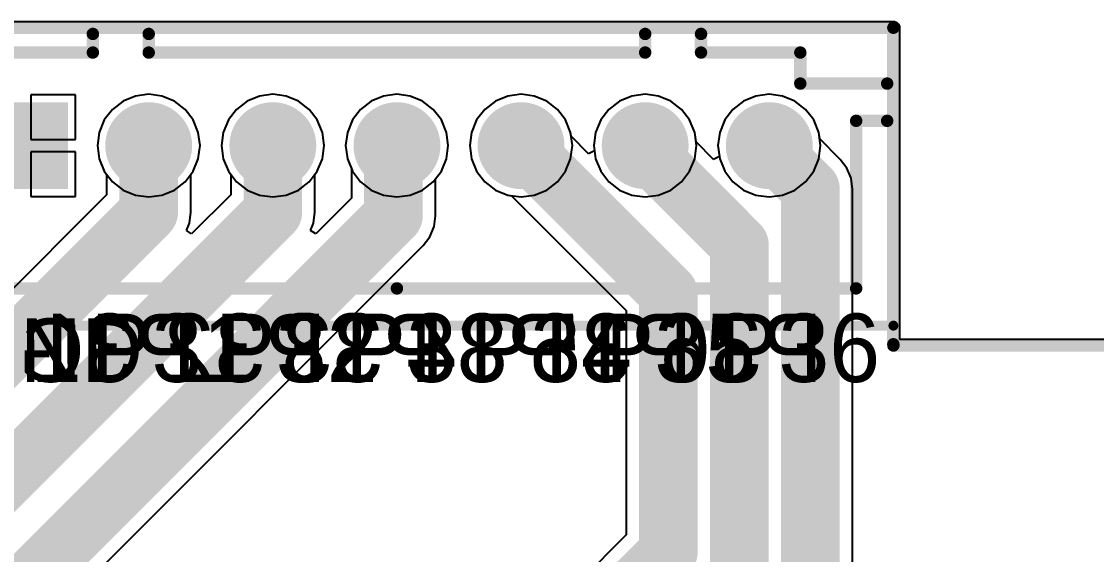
# Model space of a CAD drawing. Header units: millimetres. Extents: x -0.01 to 6.54, y 0.01 to 3.19.
# Drawn here: x 5.208 to 6.074, y 2.761 to 3.19 of the extents above; entities that cross this region are included whole.
import ezdxf

# ---------------------------------------------------------------- set-up
doc = ezdxf.new("R2010")
doc.units = ezdxf.units.MM
doc.header["$MEASUREMENT"] = 0
for name, color, linetype in [('BottomLayer', 5, 'Continuous'), ('BottomOverlay', 54, 'Continuous'), ('BottomSolder', 6, 'Continuous'), ('Mechanical1', 6, 'Continuous'), ('MultiLayer', 9, 'Continuous'), ('PadHoleLayer', 156, 'Continuous'), ('TopLayer', 1, 'Continuous'), ('TopOverlay', 2, 'Continuous'), ('TopSolder', 216, 'Continuous')]:
    doc.layers.add(name, color=color, linetype=linetype)

# ---------------------------------------------------------------- blocks, each defined once
blk = doc.blocks.new('HDR_7X1_2_54_3')
at = {"layer": 'BottomLayer', "const_width": 0.031}
for points in [[(-0.2155, 0, 1), (-0.1845, 0, 1)], [(-0.1155, 0, 1), (-0.0845, 0, 1)], [(-0.0155, 0, 1), (0.0155, 0, 1)], [(0.0845, 0, 1), (0.1155, 0, 1)], [(0.1845, 0, 1), (0.2155, 0, 1)], [(0.2845, 0, 1), (0.3155, 0, 1)]]:
    blk.add_lwpolyline(points, format="xyb", close=True, dxfattribs=at)
at = {"layer": 'BottomLayer'}
blk.add_solid([(-0.331, -0.031), (-0.269, -0.031), (-0.331, 0.031), (-0.269, 0.031)], dxfattribs=at)
at = {"layer": 'BottomSolder', "const_width": 0.035}
for points in [[(-0.2175, 0, 1), (-0.1825, 0, 1)], [(-0.1175, 0, 1), (-0.0825, 0, 1)], [(-0.0175, 0, 1), (0.0175, 0, 1)], [(0.0825, 0, 1), (0.1175, 0, 1)], [(0.1825, 0, 1), (0.2175, 0, 1)], [(0.2825, 0, 1), (0.3175, 0, 1)]]:
    blk.add_lwpolyline(points, format="xyb", close=True, dxfattribs=at)
at = {"layer": 'BottomSolder'}
blk.add_solid([(-0.335, -0.035), (-0.265, -0.035), (-0.335, 0.035), (-0.265, 0.035)], dxfattribs=at)
at = {"layer": 'MultiLayer', "const_width": 0.031}
for points in [[(-0.2155, 0, 1), (-0.1845, 0, 1)], [(-0.1155, 0, 1), (-0.0845, 0, 1)], [(-0.0155, 0, 1), (0.0155, 0, 1)], [(0.0845, 0, 1), (0.1155, 0, 1)], [(0.1845, 0, 1), (0.2155, 0, 1)], [(0.2845, 0, 1), (0.3155, 0, 1)]]:
    blk.add_lwpolyline(points, format="xyb", close=True, dxfattribs=at)
at = {"layer": 'MultiLayer'}
blk.add_solid([(-0.331, -0.031), (-0.269, -0.031), (-0.331, 0.031), (-0.269, 0.031)], dxfattribs=at)
at = {"layer": 'PadHoleLayer', "const_width": 0.0175}
for points in [[(-0.30875, 0, 1), (-0.29125, 0, 1)], [(-0.20875, 0, 1), (-0.19125, 0, 1)], [(-0.10875, 0, 1), (-0.09125, 0, 1)], [(-0.00875, 0, 1), (0.00875, 0, 1)], [(0.09125, 0, 1), (0.10875, 0, 1)], [(0.19125, 0, 1), (0.20875, 0, 1)], [(0.29125, 0, 1), (0.30875, 0, 1)]]:
    blk.add_lwpolyline(points, format="xyb", close=True, dxfattribs=at)
at = {"layer": 'TopLayer', "const_width": 0.031}
for points in [[(-0.2155, 0, 1), (-0.1845, 0, 1)], [(-0.1155, 0, 1), (-0.0845, 0, 1)], [(-0.0155, 0, 1), (0.0155, 0, 1)], [(0.0845, 0, 1), (0.1155, 0, 1)], [(0.1845, 0, 1), (0.2155, 0, 1)], [(0.2845, 0, 1), (0.3155, 0, 1)]]:
    blk.add_lwpolyline(points, format="xyb", close=True, dxfattribs=at)
at = {"layer": 'TopLayer'}
blk.add_solid([(-0.331, -0.031), (-0.269, -0.031), (-0.331, 0.031), (-0.269, 0.031)], dxfattribs=at)
at = {"layer": 'TopOverlay', "const_width": 0.008}
for points in [[(-0.4, 0.095), (0.4, 0.095)], [(-0.4, -0.145), (-0.4, 0.095)], [(0.4, -0.145), (0.4, 0.095)], [(-0.4, -0.145), (0.4, -0.145)]]:
    blk.add_lwpolyline(points, dxfattribs=at)
at = {"layer": 'TopOverlay', "const_width": 0.004}
for points in [[(-0.402, 0.095, 1), (-0.398, 0.095, 1)], [(-0.402, 0.095, 1), (-0.398, 0.095, 1)], [(0.398, 0.095, 1), (0.402, 0.095, 1)], [(0.398, 0.095, 1), (0.402, 0.095, 1)], [(-0.402, -0.145, 1), (-0.398, -0.145, 1)], [(-0.402, -0.145, 1), (-0.398, -0.145, 1)], [(0.398, -0.145, 1), (0.402, -0.145, 1)], [(0.398, -0.145, 1), (0.402, -0.145, 1)]]:
    blk.add_lwpolyline(points, format="xyb", close=True, dxfattribs=at)
at = {"layer": 'TopSolder', "const_width": 0.035}
for points in [[(-0.2175, 0, 1), (-0.1825, 0, 1)], [(-0.1175, 0, 1), (-0.0825, 0, 1)], [(-0.0175, 0, 1), (0.0175, 0, 1)], [(0.0825, 0, 1), (0.1175, 0, 1)], [(0.1825, 0, 1), (0.2175, 0, 1)], [(0.2825, 0, 1), (0.3175, 0, 1)]]:
    blk.add_lwpolyline(points, format="xyb", close=True, dxfattribs=at)
at = {"layer": 'TopSolder'}
blk.add_solid([(-0.335, -0.035), (-0.265, -0.035), (-0.335, 0.035), (-0.265, 0.035)], dxfattribs=at)

msp = doc.modelspace()

# ---------------------------------------------------------------- linework, layer by layer
at = {"layer": 'BottomLayer'}
for p, q in [((5.10905, 3.19042), (5.91097, 3.19042)), ((5.91097, 3.19042), (5.91281, 3.18966)), ((5.91281, 3.18966), (5.91422, 3.18825)), ((5.91422, 3.18825), (5.91499, 3.1864)), ((5.91499, 3.1864), (5.91499, 2.93441)), ((5.25101, 3.13141), (5.21501, 3.13141)), ((5.21501, 3.13141), (5.21501, 3.09541)), ((5.25101, 3.09541), (5.25101, 3.13141)), ((5.29931, 3.13035), (5.28933, 3.12622)), ((5.31001, 3.13176), (5.29931, 3.13035)), ((5.32071, 3.13035), (5.31001, 3.13176)), ((5.33069, 3.12622), (5.32071, 3.13035)), ((5.39931, 3.13035), (5.38933, 3.12622)), ((5.41001, 3.13176), (5.39931, 3.13035)), ((5.42072, 3.13035), (5.41001, 3.13176)), ((5.43069, 3.12622), (5.42072, 3.13035)), ((5.49931, 3.13035), (5.48933, 3.12622)), ((5.51001, 3.13176), (5.49931, 3.13035)), ((5.52072, 3.13035), (5.51001, 3.13176)), ((5.53069, 3.12622), (5.52072, 3.13035)), ((5.59931, 3.13035), (5.58933, 3.12622)), ((5.61001, 3.13176), (5.59931, 3.13035)), ((5.62071, 3.13035), (5.61001, 3.13176)), ((5.63069, 3.12622), (5.62071, 3.13035)), ((5.69931, 3.13035), (5.68933, 3.12622)), ((5.71001, 3.13176), (5.69931, 3.13035)), ((5.72072, 3.13035), (5.71001, 3.13176)), ((5.73069, 3.12622), (5.72072, 3.13035)), ((5.79931, 3.13035), (5.78933, 3.12622)), ((5.81001, 3.13176), (5.79931, 3.13035)), ((5.82071, 3.13035), (5.81001, 3.13176)), ((5.83069, 3.12622), (5.82071, 3.13035)), ((5.28077, 3.11965), (5.2742, 3.11108)), ((5.28933, 3.12622), (5.28077, 3.11965)), ((5.33925, 3.11965), (5.33069, 3.12622)), ((5.34583, 3.11108), (5.33925, 3.11965)), ((5.38077, 3.11965), (5.3742, 3.11108)), ((5.38933, 3.12622), (5.38077, 3.11965)), ((5.43925, 3.11965), (5.43069, 3.12622)), ((5.44583, 3.11108), (5.43925, 3.11965)), ((5.48077, 3.11965), (5.4742, 3.11108)), ((5.48933, 3.12622), (5.48077, 3.11965)), ((5.53925, 3.11965), (5.53069, 3.12622)), ((5.54583, 3.11108), (5.53925, 3.11965)), ((5.58077, 3.11965), (5.5742, 3.11108)), ((5.58933, 3.12622), (5.58077, 3.11965)), ((5.63925, 3.11965), (5.63069, 3.12622)), ((5.64583, 3.11108), (5.63925, 3.11965)), ((5.68077, 3.11965), (5.6742, 3.11108)), ((5.68933, 3.12622), (5.68077, 3.11965)), ((5.73925, 3.11965), (5.73069, 3.12622)), ((5.74583, 3.11108), (5.73925, 3.11965)), ((5.78077, 3.11965), (5.7742, 3.11108)), ((5.78933, 3.12622), (5.78077, 3.11965)), ((5.83925, 3.11965), (5.83069, 3.12622)), ((5.84583, 3.11108), (5.83925, 3.11965)), ((5.2742, 3.11108), (5.27007, 3.10111)), ((5.34996, 3.10111), (5.34583, 3.11108)), ((5.3742, 3.11108), (5.37007, 3.10111)), ((5.44996, 3.10111), (5.44583, 3.11108)), ((5.4742, 3.11108), (5.47007, 3.10111)), ((5.54996, 3.10111), (5.54583, 3.11108)), ((5.5742, 3.11108), (5.57007, 3.10111)), ((5.64996, 3.10111), (5.64583, 3.11108)), ((5.6742, 3.11108), (5.67007, 3.10111)), ((5.74996, 3.10111), (5.74583, 3.11108)), ((5.7742, 3.11108), (5.77007, 3.10111)), ((5.84996, 3.10111), (5.84583, 3.11108)), ((5.27007, 3.10111), (5.26866, 3.09041)), ((5.35137, 3.09041), (5.34996, 3.10111)), ((5.37007, 3.10111), (5.36866, 3.09041)), ((5.45137, 3.09041), (5.44996, 3.10111)), ((5.47007, 3.10111), (5.46866, 3.09041)), ((5.55137, 3.09041), (5.54996, 3.10111)), ((5.57007, 3.10111), (5.56866, 3.09041)), ((5.65137, 3.09041), (5.64996, 3.10111)), ((5.67007, 3.10111), (5.66866, 3.09041)), ((5.75137, 3.09041), (5.74996, 3.10111)), ((5.77007, 3.10111), (5.76866, 3.09041)), ((5.85137, 3.09041), (5.84996, 3.10111)), ((5.21501, 3.09541), (5.25101, 3.09541)), ((5.25101, 3.08541), (5.21501, 3.08541)), ((5.21501, 3.08541), (5.21501, 3.04941)), ((5.25101, 3.04941), (5.25101, 3.08541)), ((5.26866, 3.09041), (5.27007, 3.0797)), ((5.34996, 3.0797), (5.35137, 3.09041)), ((5.36866, 3.09041), (5.37007, 3.0797)), ((5.44996, 3.0797), (5.45137, 3.09041)), ((5.46866, 3.09041), (5.47007, 3.0797)), ((5.54996, 3.0797), (5.55137, 3.09041)), ((5.56866, 3.09041), (5.57007, 3.0797)), ((5.64996, 3.0797), (5.65137, 3.09041)), ((5.66866, 3.09041), (5.67007, 3.0797)), ((5.74996, 3.0797), (5.75137, 3.09041)), ((5.76866, 3.09041), (5.77007, 3.0797)), ((5.84996, 3.0797), (5.85137, 3.09041)), ((5.27007, 3.0797), (5.2742, 3.06973)), ((5.34583, 3.06973), (5.34996, 3.0797)), ((5.37007, 3.0797), (5.3742, 3.06973)), ((5.44583, 3.06973), (5.44996, 3.0797)), ((5.47007, 3.0797), (5.4742, 3.06973)), ((5.54583, 3.06973), (5.54996, 3.0797)), ((5.57007, 3.0797), (5.5742, 3.06973)), ((5.64583, 3.06973), (5.64996, 3.0797)), ((5.67007, 3.0797), (5.6742, 3.06973)), ((5.74583, 3.06973), (5.74996, 3.0797)), ((5.77007, 3.0797), (5.7742, 3.06973)), ((5.84583, 3.06973), (5.84996, 3.0797)), ((5.2742, 3.06973), (5.28077, 3.06116)), ((5.33925, 3.06116), (5.34583, 3.06973)), ((5.3742, 3.06973), (5.38077, 3.06116)), ((5.43925, 3.06116), (5.44583, 3.06973)), ((5.4742, 3.06973), (5.48077, 3.06116)), ((5.53925, 3.06116), (5.54583, 3.06973)), ((5.5742, 3.06973), (5.58077, 3.06116)), ((5.63925, 3.06116), (5.64583, 3.06973)), ((5.6742, 3.06973), (5.68077, 3.06116)), ((5.73925, 3.06116), (5.74583, 3.06973)), ((5.7742, 3.06973), (5.78077, 3.06116)), ((5.83925, 3.06116), (5.84583, 3.06973)), ((5.28077, 3.06116), (5.28933, 3.05459)), ((5.33069, 3.05459), (5.33925, 3.06116)), ((5.38077, 3.06116), (5.38933, 3.05459)), ((5.43069, 3.05459), (5.43925, 3.06116)), ((5.48077, 3.06116), (5.48933, 3.05459)), ((5.53069, 3.05459), (5.53925, 3.06116)), ((5.58077, 3.06116), (5.58933, 3.05459)), ((5.63069, 3.05459), (5.63925, 3.06116)), ((5.68077, 3.06116), (5.68933, 3.05459)), ((5.73069, 3.05459), (5.73925, 3.06116)), ((5.78077, 3.06116), (5.78933, 3.05459)), ((5.83069, 3.05459), (5.83925, 3.06116)), ((5.21501, 3.04941), (5.25101, 3.04941)), ((5.28933, 3.05459), (5.29931, 3.05046)), ((5.29931, 3.05046), (5.31001, 3.04905)), ((5.31001, 3.04905), (5.32071, 3.05046)), ((5.32071, 3.05046), (5.33069, 3.05459)), ((5.38933, 3.05459), (5.39931, 3.05046)), ((5.39931, 3.05046), (5.41001, 3.04905)), ((5.41001, 3.04905), (5.42072, 3.05046)), ((5.42072, 3.05046), (5.43069, 3.05459)), ((5.48933, 3.05459), (5.49931, 3.05046)), ((5.49931, 3.05046), (5.51001, 3.04905)), ((5.51001, 3.04905), (5.52072, 3.05046)), ((5.52072, 3.05046), (5.53069, 3.05459)), ((5.58933, 3.05459), (5.59931, 3.05046)), ((5.59931, 3.05046), (5.61001, 3.04905)), ((5.61001, 3.04905), (5.62071, 3.05046)), ((5.62071, 3.05046), (5.63069, 3.05459)), ((5.68933, 3.05459), (5.69931, 3.05046)), ((5.69931, 3.05046), (5.71001, 3.04905)), ((5.71001, 3.04905), (5.72072, 3.05046)), ((5.72072, 3.05046), (5.73069, 3.05459)), ((5.78933, 3.05459), (5.79931, 3.05046)), ((5.79931, 3.05046), (5.81001, 3.04905)), ((5.81001, 3.04905), (5.82071, 3.05046)), ((5.82071, 3.05046), (5.83069, 3.05459)), ((5.91499, 2.93441), (6.23441, 2.93441))]:
    msp.add_line(p, q, dxfattribs=at)
at = {"layer": 'Mechanical1', "const_width": 0.01}
for points in [[(5.11005, 3.18541), (5.90997, 3.18541)], [(5.90997, 2.93041), (5.90997, 3.18541)], [(5.91001, 2.9294), (6.21869, 2.9294)]]:
    msp.add_lwpolyline(points, dxfattribs=at)
at = {"layer": 'Mechanical1', "const_width": 0.005}
for points in [[(5.90747, 3.18541, 1), (5.91247, 3.18541, 1)], [(5.90747, 3.18541, 1), (5.91247, 3.18541, 1)], [(5.90747, 2.93041, 1), (5.91247, 2.93041, 1)], [(5.90751, 2.9294, 1), (5.91251, 2.9294, 1)]]:
    msp.add_lwpolyline(points, format="xyb", close=True, dxfattribs=at)
at = {"layer": 'TopLayer'}
for p, q in [((5.10905, 3.19042), (5.91097, 3.19042)), ((5.91097, 3.19042), (5.91281, 3.18966)), ((5.91281, 3.18966), (5.91422, 3.18825)), ((5.91422, 3.18825), (5.91499, 3.1864)), ((5.91499, 3.1864), (5.91499, 2.93441)), ((5.25101, 3.13141), (5.21501, 3.13141)), ((5.21501, 3.13141), (5.21501, 3.09541)), ((5.25101, 3.09541), (5.25101, 3.13141)), ((5.29931, 3.13035), (5.28933, 3.12622)), ((5.31001, 3.13176), (5.29931, 3.13035)), ((5.32071, 3.13035), (5.31001, 3.13176)), ((5.33069, 3.12622), (5.32071, 3.13035)), ((5.39931, 3.13035), (5.38933, 3.12622)), ((5.41001, 3.13176), (5.39931, 3.13035)), ((5.42072, 3.13035), (5.41001, 3.13176)), ((5.43069, 3.12622), (5.42072, 3.13035)), ((5.49931, 3.13035), (5.48933, 3.12622)), ((5.51001, 3.13176), (5.49931, 3.13035)), ((5.52072, 3.13035), (5.51001, 3.13176)), ((5.53069, 3.12622), (5.52072, 3.13035)), ((5.59931, 3.13035), (5.58933, 3.12622)), ((5.61001, 3.13176), (5.59931, 3.13035)), ((5.62071, 3.13035), (5.61001, 3.13176)), ((5.63069, 3.12622), (5.62071, 3.13035)), ((5.69931, 3.13035), (5.68933, 3.12622)), ((5.71001, 3.13176), (5.69931, 3.13035)), ((5.72072, 3.13035), (5.71001, 3.13176)), ((5.73069, 3.12622), (5.72072, 3.13035)), ((5.79931, 3.13035), (5.78933, 3.12622)), ((5.81001, 3.13176), (5.79931, 3.13035)), ((5.82071, 3.13035), (5.81001, 3.13176)), ((5.83069, 3.12622), (5.82071, 3.13035)), ((5.28077, 3.11965), (5.2742, 3.11108)), ((5.28933, 3.12622), (5.28077, 3.11965)), ((5.33925, 3.11965), (5.33069, 3.12622)), ((5.34583, 3.11108), (5.33925, 3.11965)), ((5.38077, 3.11965), (5.3742, 3.11108)), ((5.38933, 3.12622), (5.38077, 3.11965)), ((5.43925, 3.11965), (5.43069, 3.12622)), ((5.44583, 3.11108), (5.43925, 3.11965)), ((5.48077, 3.11965), (5.4742, 3.11108)), ((5.48933, 3.12622), (5.48077, 3.11965)), ((5.53925, 3.11965), (5.53069, 3.12622)), ((5.54583, 3.11108), (5.53925, 3.11965)), ((5.58077, 3.11965), (5.5742, 3.11108)), ((5.58933, 3.12622), (5.58077, 3.11965)), ((5.63925, 3.11965), (5.63069, 3.12622)), ((5.64583, 3.11108), (5.63925, 3.11965)), ((5.68077, 3.11965), (5.6742, 3.11108)), ((5.68933, 3.12622), (5.68077, 3.11965)), ((5.73925, 3.11965), (5.73069, 3.12622)), ((5.74583, 3.11108), (5.73925, 3.11965)), ((5.78077, 3.11965), (5.7742, 3.11108)), ((5.78933, 3.12622), (5.78077, 3.11965)), ((5.83925, 3.11965), (5.83069, 3.12622)), ((5.84583, 3.11108), (5.83925, 3.11965)), ((5.2742, 3.11108), (5.27007, 3.10111)), ((5.34996, 3.10111), (5.34583, 3.11108)), ((5.3742, 3.11108), (5.37007, 3.10111)), ((5.44996, 3.10111), (5.44583, 3.11108)), ((5.4742, 3.11108), (5.47007, 3.10111)), ((5.54996, 3.10111), (5.54583, 3.11108)), ((5.5742, 3.11108), (5.57007, 3.10111)), ((5.64996, 3.10111), (5.64583, 3.11108)), ((5.6742, 3.11108), (5.67007, 3.10111)), ((5.74996, 3.10111), (5.74583, 3.11108)), ((5.7742, 3.11108), (5.77007, 3.10111)), ((5.84996, 3.10111), (5.84583, 3.11108)), ((5.27007, 3.10111), (5.26866, 3.09041)), ((5.35137, 3.09041), (5.34996, 3.10111)), ((5.37007, 3.10111), (5.36866, 3.09041)), ((5.45137, 3.09041), (5.44996, 3.10111)), ((5.47007, 3.10111), (5.46866, 3.09041)), ((5.55137, 3.09041), (5.54996, 3.10111)), ((5.57007, 3.10111), (5.56866, 3.09041)), ((5.65036, 3.09801), (5.64996, 3.10111)), ((5.67007, 3.10111), (5.66866, 3.09041)), ((5.75097, 3.09341), (5.74996, 3.10111)), ((5.77007, 3.10111), (5.76866, 3.09041)), ((5.85064, 3.09591), (5.84996, 3.10111)), ((5.21501, 3.09541), (5.25101, 3.09541)), ((5.66447, 3.08391), (5.65036, 3.09801)), ((5.76508, 3.07931), (5.75097, 3.09341)), ((5.86717, 3.07938), (5.85064, 3.09591)), ((5.25101, 3.08541), (5.21501, 3.08541)), ((5.21501, 3.08541), (5.21501, 3.04941)), ((5.25101, 3.04941), (5.25101, 3.08541)), ((5.26866, 3.09041), (5.27007, 3.0797)), ((5.34996, 3.0797), (5.35137, 3.09041)), ((5.36866, 3.09041), (5.37007, 3.0797)), ((5.44996, 3.0797), (5.45137, 3.09041)), ((5.46866, 3.09041), (5.47007, 3.0797)), ((5.54996, 3.0797), (5.55137, 3.09041)), ((5.56866, 3.09041), (5.57007, 3.0797)), ((5.66921, 3.08624), (5.66447, 3.08391)), ((5.66866, 3.09041), (5.66921, 3.08624)), ((5.76866, 3.09041), (5.76981, 3.08164)), ((5.27007, 3.0797), (5.2742, 3.06973)), ((5.34583, 3.06973), (5.34996, 3.0797)), ((5.37007, 3.0797), (5.3742, 3.06973)), ((5.44583, 3.06973), (5.44996, 3.0797)), ((5.47007, 3.0797), (5.47328, 3.07195)), ((5.54583, 3.06973), (5.54996, 3.0797)), ((5.57007, 3.0797), (5.5742, 3.06973)), ((5.76981, 3.08164), (5.76508, 3.07931)), ((5.87256, 3.07236), (5.86717, 3.07938)), ((5.2742, 3.06973), (5.2761, 3.06725)), ((5.2761, 3.06725), (5.2761, 3.05087)), ((5.34392, 3.06725), (5.34583, 3.06973)), ((5.34392, 3.03682), (5.34392, 3.06725)), ((5.3742, 3.06973), (5.3761, 3.06725)), ((5.3761, 3.06725), (5.3761, 3.05087)), ((5.44392, 3.06725), (5.44583, 3.06973)), ((5.44392, 3.03682), (5.44392, 3.06725)), ((5.47328, 3.07195), (5.47328, 3.04805)), ((5.5411, 3.06357), (5.54583, 3.06973)), ((5.5742, 3.06973), (5.58077, 3.06116)), ((5.87595, 3.06418), (5.87256, 3.07236)), ((5.5411, 3.034), (5.5411, 3.06357)), ((5.58077, 3.06116), (5.58933, 3.05459)), ((5.8771, 3.05541), (5.87595, 3.06418)), ((5.2761, 3.05087), (4.96914, 2.74391)), ((5.21501, 3.04941), (5.25101, 3.04941)), ((5.3761, 3.05087), (5.34458, 3.01935)), ((5.58933, 3.05459), (5.59931, 3.05046)), ((5.59931, 3.05046), (5.60241, 3.05005)), ((5.60241, 3.05005), (5.69479, 2.95767)), ((5.8771, 3.0554), (5.8771, 3.05541)), ((5.8771, 2.45452), (5.8771, 3.0554)), ((5.47328, 3.04805), (5.44458, 3.01935)), ((5.34277, 3.02805), (5.34392, 3.03682)), ((5.44277, 3.02805), (5.44392, 3.03682)), ((5.53995, 3.02522), (5.5411, 3.034)), ((5.34034, 3.02218), (5.34277, 3.02805)), ((5.44034, 3.02218), (5.44277, 3.02805)), ((5.53656, 3.01704), (5.53995, 3.02522)), ((5.34458, 3.01935), (5.34034, 3.02218)), ((5.44458, 3.01935), (5.44034, 3.02218)), ((5.53117, 3.01002), (5.53656, 3.01704)), ((4.9471, 2.42595), (5.53117, 3.01002)), ((5.53117, 3.01002), (5.53117, 3.01002)), ((5.69479, 2.95767), (5.69479, 2.77696)), ((5.91499, 2.93441), (6.23441, 2.93441)), ((5.69479, 2.77696), (5.64839, 2.73056))]:
    msp.add_line(p, q, dxfattribs=at)
at = {"layer": 'TopLayer', "const_width": 0.04724}
for points in [[(5.31001, 3.03682), (5.31001, 3.09041)], [(5.41001, 3.03682), (5.41001, 3.09041)], [(5.50719, 3.08758), (5.51001, 3.09041)], [(5.50719, 3.034), (5.50719, 3.08758)], [(5.61001, 3.09041), (5.7287, 2.97172)], [(5.71001, 3.08641), (5.71001, 3.09041)], [(5.71001, 3.08641), (5.78594, 3.01048)], [(5.80819, 3.09041), (5.84319, 3.05541)], [(5.84319, 2.45352), (5.84319, 3.05541)], [(4.81319, 2.44), (5.41001, 3.03682)], [(4.91319, 2.44), (5.50719, 3.034)], [(4.98319, 2.71), (5.31001, 3.03682)], [(5.78594, 2.47723), (5.78594, 3.01048)], [(5.7287, 2.76291), (5.7287, 2.97172)], [(5.62119, 2.65541), (5.7287, 2.76291)]]:
    msp.add_lwpolyline(points, dxfattribs=at)
at = {"layer": 'TopLayer', "const_width": 0.02362}
for points in [[(5.2982, 3.09041, 1), (5.32182, 3.09041, 1)], [(5.3982, 3.09041, 1), (5.42182, 3.09041, 1)], [(5.49538, 3.08758, 1), (5.519, 3.08758, 1)], [(5.49538, 3.08758, 1), (5.519, 3.08758, 1)], [(5.4982, 3.09041, 1), (5.52182, 3.09041, 1)], [(5.5982, 3.09041, 1), (5.62182, 3.09041, 1)], [(5.6982, 3.09041, 1), (5.72182, 3.09041, 1)], [(5.6982, 3.08641, 1), (5.72182, 3.08641, 1)], [(5.6982, 3.08641, 1), (5.72182, 3.08641, 1)], [(5.79638, 3.09041, 1), (5.82, 3.09041, 1)], [(5.83138, 3.05541, 1), (5.855, 3.05541, 1)], [(5.83138, 3.05541, 1), (5.855, 3.05541, 1)], [(5.2982, 3.03682, 1), (5.32182, 3.03682, 1)], [(5.2982, 3.03682, 1), (5.32182, 3.03682, 1)], [(5.3982, 3.03682, 1), (5.42182, 3.03682, 1)], [(5.3982, 3.03682, 1), (5.42182, 3.03682, 1)], [(5.49538, 3.034, 1), (5.519, 3.034, 1)], [(5.49538, 3.034, 1), (5.519, 3.034, 1)], [(5.77413, 3.01048, 1), (5.79776, 3.01048, 1)], [(5.77413, 3.01048, 1), (5.79776, 3.01048, 1)], [(5.71689, 2.97172, 1), (5.74051, 2.97172, 1)], [(5.71689, 2.97172, 1), (5.74051, 2.97172, 1)], [(5.71689, 2.76291, 1), (5.74051, 2.76291, 1)], [(5.71689, 2.76291, 1), (5.74051, 2.76291, 1)]]:
    msp.add_lwpolyline(points, format="xyb", close=True, dxfattribs=at)
at = {"layer": 'TopOverlay', "const_width": 0.01}
for points in [[(5.26501, 3.16541), (5.26501, 3.18041)], [(5.31001, 3.16541), (5.31001, 3.18041)], [(5.71001, 3.16541), (5.71001, 3.18041)], [(5.75501, 3.16541), (5.75501, 3.18041)], [(5.18501, 3.16541), (5.26501, 3.16541)], [(5.31001, 3.16541), (5.71001, 3.16541)], [(5.75501, 3.16541), (5.83501, 3.16541)], [(5.83501, 3.14041), (5.83501, 3.16541)], [(5.83501, 3.14041), (5.90501, 3.14041)], [(5.88001, 3.11041), (5.90501, 3.11041)], [(5.88001, 2.97541), (5.88001, 3.11041)], [(5.14001, 2.97541), (5.51001, 2.97541)], [(5.51001, 2.97541), (5.88001, 2.97541)]]:
    msp.add_lwpolyline(points, dxfattribs=at)
at = {"layer": 'TopOverlay', "const_width": 0.005}
for points in [[(5.26251, 3.18041, 1), (5.26751, 3.18041, 1)], [(5.30751, 3.18041, 1), (5.31251, 3.18041, 1)], [(5.70751, 3.18041, 1), (5.71251, 3.18041, 1)], [(5.75251, 3.18041, 1), (5.75751, 3.18041, 1)], [(5.26251, 3.16541, 1), (5.26751, 3.16541, 1)], [(5.26251, 3.16541, 1), (5.26751, 3.16541, 1)], [(5.30751, 3.16541, 1), (5.31251, 3.16541, 1)], [(5.30751, 3.16541, 1), (5.31251, 3.16541, 1)], [(5.70751, 3.16541, 1), (5.71251, 3.16541, 1)], [(5.70751, 3.16541, 1), (5.71251, 3.16541, 1)], [(5.75251, 3.16541, 1), (5.75751, 3.16541, 1)], [(5.75251, 3.16541, 1), (5.75751, 3.16541, 1)], [(5.83251, 3.16541, 1), (5.83751, 3.16541, 1)], [(5.83251, 3.16541, 1), (5.83751, 3.16541, 1)], [(5.83251, 3.14041, 1), (5.83751, 3.14041, 1)], [(5.83251, 3.14041, 1), (5.83751, 3.14041, 1)], [(5.90251, 3.14041, 1), (5.90751, 3.14041, 1)], [(5.87751, 3.11041, 1), (5.88251, 3.11041, 1)], [(5.87751, 3.11041, 1), (5.88251, 3.11041, 1)], [(5.90251, 3.11041, 1), (5.90751, 3.11041, 1)], [(5.50751, 2.97541, 1), (5.51251, 2.97541, 1)], [(5.50751, 2.97541, 1), (5.51251, 2.97541, 1)], [(5.87751, 2.97541, 1), (5.88251, 2.97541, 1)], [(5.87751, 2.97541, 1), (5.88251, 2.97541, 1)]]:
    msp.add_lwpolyline(points, format="xyb", close=True, dxfattribs=at)

# ---------------------------------------------------------------- block references
at = {"rotation": 360}
msp.add_blockref('HDR_7X1_2_54_3', (5.51001, 3.09041), dxfattribs=at)

# ---------------------------------------------------------------- texts
at = {"layer": 'BottomOverlay', "text_generation_flag": 2}
for s, height, p in [('P31', 0.055118, (5.34819, 2.9)), ('P32', 0.055118, (5.45319, 2.9)), ('P33', 0.055118, (5.54819, 2.9)), ('P34', 0.055118, (5.64819, 2.9)), ('P35', 0.055118, (5.74819, 2.9)), ('P36', 0.055118, (5.85319, 2.9)), ('GND', 0.051181, (5.25819, 2.9))]:
    msp.add_text(s, height=height, rotation=360, dxfattribs=at).set_placement(p)
at = {"layer": 'TopOverlay'}
for s, height, p in [('P31', 0.055118, (5.26319, 2.9)), ('P32', 0.055118, (5.36319, 2.9)), ('P33', 0.055118, (5.46819, 2.9)), ('P34', 0.055118, (5.56819, 2.9)), ('P35', 0.055118, (5.66819, 2.9)), ('P36', 0.055118, (5.76819, 2.9)), ('GND', 0.051181, (5.15319, 2.9))]:
    msp.add_text(s, height=height, rotation=360, dxfattribs=at).set_placement(p)

doc.saveas('drawing.dxf')
